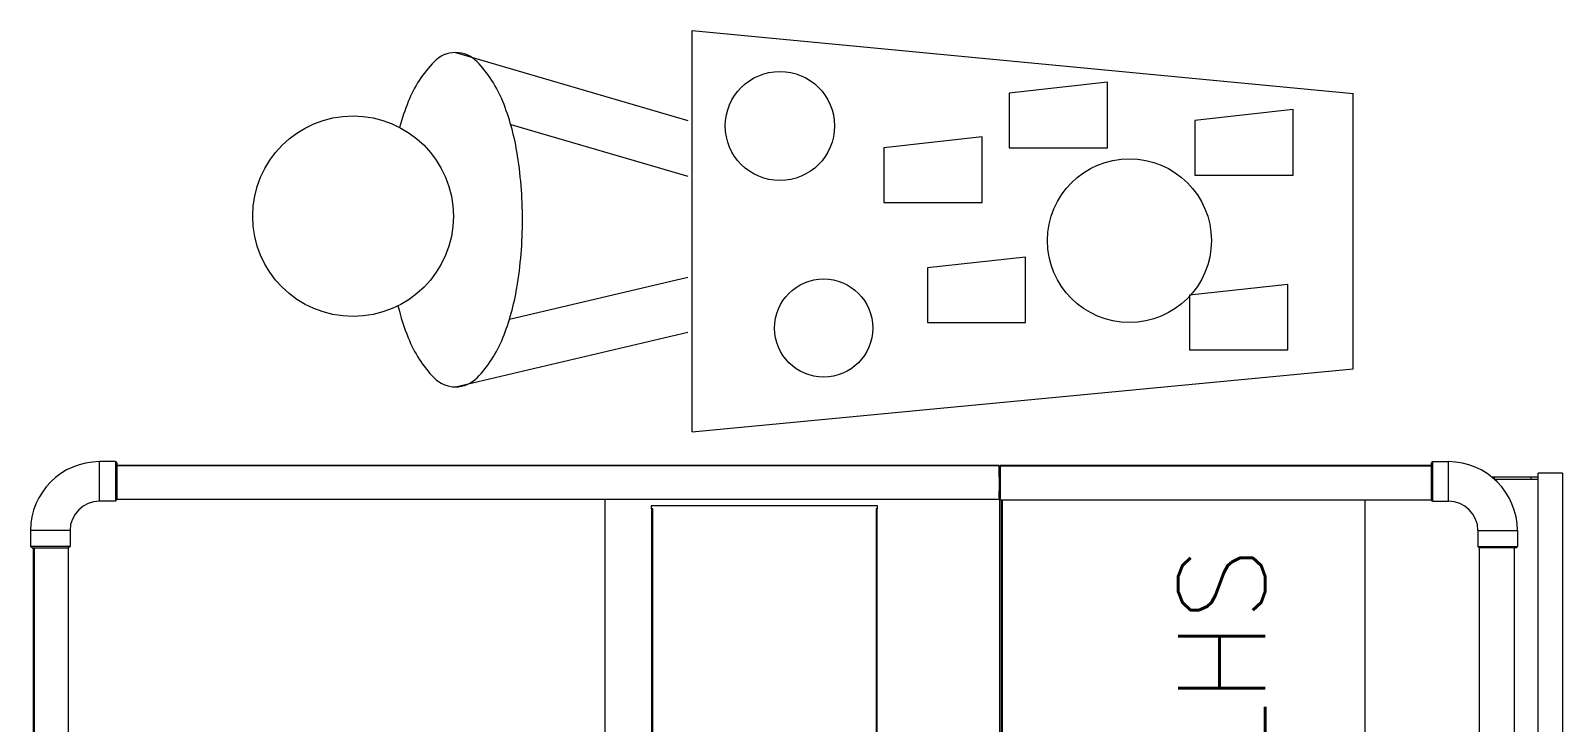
# Model space of a CAD drawing. Header units: inches. Extents: x 6 to 183294, y -48183 to 78918.
# Drawn here: x 153133 to 155147, y 44971 to 45881 of the extents above; entities that cross this region are included whole.
import ezdxf

# ---------------------------------------------------------------- set-up
doc = ezdxf.new("R2010")
doc.units = ezdxf.units.IN
doc.header["$MEASUREMENT"] = 0
for name, color, linetype, lineweight in [('Aristas tangentes visibles(Kider)', 8, 'Continuous', 0), ('Aristas visibles(Kider)', 8, 'Continuous', 0), ('CASH COUNTERS', 8, 'Continuous', 0), ('RACK', 8, 'Continuous', 0)]:
    doc.layers.add(name, color=color, linetype=linetype, lineweight=lineweight)
doc.styles.get("Standard").update_dxf_attribs({"font": 'txt.shx'})

# ---------------------------------------------------------------- blocks, each defined once
blk = doc.blocks.new('A$C110C25FA')
at = {"color": 92, "linetype": 'Continuous', "lineweight": 18, "true_color": 0x00db00}
for p, q in [((-600.3, 246.7), (-600.3, 294.6)), ((-600.3, 246.7), (-600.3, 294.6)), ((-597.3, 246.7), (-597.3, 295)), ((-597.3, 246.7), (-597.3, 295)), ((-600.3, 246.7), (-597.3, 246.7)), ((-600.3, 237.4), (-600.3, 246.7)), ((-600.3, 246.7), (-597.3, 246.7)), ((-600.3, 237.4), (-600.3, 246.7)), ((-597.3, 237.4), (-597.3, 246.7)), ((-597.3, 237.4), (-597.3, 246.7)), ((-1601.9, 237.4), (-591.9, 237.4)), ((-1601.9, 237.4), (-591.9, 237.4)), ((-591.9, 205.6), (-591.9, 237.4)), ((-591.9, 205.6), (-591.9, 237.4)), ((-591.9, 205.6), (-1601.9, 205.6)), ((-591.9, 205.6), (-1601.9, 205.6))]:
    blk.add_line(p, q, dxfattribs=at)
at = {"color": 1, "linetype": 'Continuous', "lineweight": 18}
for p, q in [((-599.9, 295), (-597.3, 295)), ((-599.9, 295), (-597.3, 295)), ((-597.3, 295), (-597.3, 298.4)), ((-597.3, 295), (-597.3, 298.4))]:
    blk.add_line(p, q, dxfattribs=at)
at = {"layer": 'Aristas tangentes visibles(Kider)', "color": 1}
for p, q in [((-667.6, 2218.8), (-667.6, 2219.7)), ((-667.6, 2218.1), (-667.6, 2218.8)), ((-667.6, 2218.1), (-667.6, 2218.1)), ((-667.6, 2213.1), (-667.6, 2218.1)), ((-667.6, 2207.9), (-667.6, 2213.1)), ((-667.6, 2173.1), (-667.6, 2207.9)), ((-667.6, 2167.9), (-667.6, 2173.1)), ((-628.7, 2129.1), (-623.6, 2129.1)), ((-623.6, 2129.1), (-588.7, 2129.1)), ((-588.7, 2129.1), (-583.5, 2129.1)), ((-583.5, 2129.1), (-578.5, 2129.1)), ((-578.5, 2129.1), (-577.8, 2129.1)), ((-578.5, 2129.1), (-578.5, 2129.1)), ((-577.8, 2129.1), (-576.9, 2129.1)), ((-628.7, 355.4), (-623.6, 355.4)), ((-623.6, 355.4), (-588.7, 355.4)), ((-588.7, 355.4), (-583.5, 355.4)), ((-583.5, 355.4), (-578.5, 355.4)), ((-578.5, 355.4), (-577.8, 355.4)), ((-578.5, 355.4), (-578.5, 355.4)), ((-577.8, 355.4), (-576.9, 355.4)), ((-667.6, 316.6), (-667.6, 311.4)), ((-667.6, 311.4), (-667.6, 276.6)), ((-667.6, 276.6), (-667.6, 271.4)), ((-667.6, 271.4), (-667.6, 266.3)), ((-667.6, 266.3), (-667.6, 265.7)), ((-667.6, 266.3), (-667.6, 266.3)), ((-667.6, 265.7), (-667.6, 264.7))]:
    blk.add_line(p, q, dxfattribs=at)
at = {"layer": 'Aristas tangentes visibles(Kider)', "color": 92, "true_color": 0x00db00}
for p, q in [((-1023, 2214.7), (-690.2, 2214.7)), ((-1023, 2169.9), (-690.2, 2169.9)), ((-626.7, 946.1), (-626.7, 2106.4)), ((-581.9, 946.1), (-581.9, 2106.4)), ((-626.8, 1464.7), (-1082.7, 1464.7)), ((-639.1, 1403.5), (-969.9, 1403.5)), ((-969.9, 1106.4), (-639.1, 1106.4)), ((-1566.1, 941.6), (-627.7, 941.6)), ((-626.8, 945.6), (-1109, 945.6)), ((-627.6, 377.3), (-627.6, 944.7)), ((-582.8, 378.1), (-582.8, 946.1)), ((-1503.6, 314.6), (-690.2, 314.6))]:
    blk.add_line(p, q, dxfattribs=at)
at = {"layer": 'Aristas visibles(Kider)', "color": 92, "true_color": 0x00db00}
for p, q in [((-1023, 2215.8), (-690.2, 2215.8)), ((-1023, 2169.8), (-690.2, 2169.8)), ((-626.8, 946.1), (-626.8, 2106.4)), ((-582.6, 946.1), (-582.6, 2106.4)), ((-969.9, 1401.7), (-639.1, 1401.7)), ((-639.1, 1403.7), (-639.1, 1403.5)), ((-635.1, 1403.7), (-639.1, 1403.7)), ((-639.1, 1401.7), (-639.1, 1403.5)), ((-635.1, 1106.2), (-635.1, 1403.7)), ((-639.1, 1108.1), (-969.9, 1108.1)), ((-639.1, 1106.4), (-639.1, 1108.1)), ((-639.1, 1106.4), (-639.1, 1106.2)), ((-639.1, 1106.2), (-635.1, 1106.2)), ((-627.7, 943.7), (-1566.7, 943.7)), ((-627.6, 944.7), (-627.7, 944.7)), ((-627.7, 377.2), (-627.7, 944.7)), ((-627.6, 944.7), (-626.3, 944.7)), ((-626.8, 946.1), (-626.7, 946.1)), ((-625.4, 946.1), (-626.7, 946.1)), ((-626.3, 944.7), (-626.1, 944.7)), ((-626.1, 944.7), (-625.2, 944.7)), ((-625.2, 946.1), (-625.4, 946.1)), ((-624.3, 946.1), (-625.2, 946.1)), ((-620.8, 944.7), (-625.2, 944.7)), ((-624.3, 946.1), (-619.9, 946.1)), ((-616.2, 944.7), (-620.8, 944.7)), ((-620.4, 944.7), (-620.4, 946.1)), ((-620.4, 946.1), (-620.4, 945)), ((-620.4, 945), (-620.4, 945)), ((-620.4, 945), (-620.4, 944.7)), ((-619.9, 946.1), (-615.3, 946.1)), ((-610.8, 944.7), (-616.2, 944.7)), ((-609.9, 946.1), (-615.3, 946.1)), ((-609.9, 944.7), (-610.8, 944.7)), ((-609, 946.1), (-609.9, 946.1)), ((-604.5, 944.7), (-609.9, 944.7)), ((-603.5, 946.1), (-609, 946.1)), ((-603.5, 944.7), (-604.5, 944.7)), ((-602.6, 946.1), (-603.5, 946.1)), ((-598.1, 944.7), (-603.5, 944.7)), ((-597.2, 946.1), (-602.6, 946.1)), ((-592.1, 944.7), (-598.1, 944.7)), ((-597.2, 946.1), (-591.2, 946.1)), ((-588.3, 944.7), (-592.1, 944.7)), ((-591.2, 946.1), (-587.4, 946.1)), ((-583.5, 944.7), (-588.3, 944.7)), ((-587.4, 946.1), (-582.6, 946.1)), ((-583.5, 944.7), (-583.5, 944.7)), ((-582.8, 944.7), (-583.5, 944.7)), ((-581.8, 944.7), (-582.8, 944.7)), ((-582.6, 946.1), (-582.6, 946.1)), ((-582.6, 946.1), (-581.9, 946.1)), ((-581.8, 378.1), (-581.8, 944.7)), ((-1566.1, 464.7), (-627.6, 464.7)), ((-1503.6, 314.7), (-690.2, 314.7)), ((-1503.6, 268.7), (-690.2, 268.7))]:
    blk.add_line(p, q, dxfattribs=at)
at = {"layer": 'Aristas visibles(Kider)', "color": 1}
for p, q in [((-690.2, 2217.9), (-688.4, 2219.7)), ((-690.2, 2217.9), (-690.2, 2169.7)), ((-688.4, 2218.8), (-688.4, 2219.7)), ((-667.6, 2219.7), (-688.4, 2219.7)), ((-688.4, 2218.1), (-688.4, 2218.8)), ((-688.4, 2213.1), (-688.4, 2218.1)), ((-688.4, 2218.1), (-688.4, 2218.1)), ((-688.4, 2207.9), (-688.4, 2213.1)), ((-688.4, 2173.1), (-688.4, 2207.9)), ((-688.4, 2167.9), (-690.2, 2169.7)), ((-688.4, 2167.9), (-688.4, 2173.1)), ((-667.6, 2167.9), (-688.4, 2167.9)), ((-628.7, 2108.2), (-628.7, 2129.1)), ((-576.9, 2108.2), (-576.9, 2129.1)), ((-623.6, 2108.2), (-628.7, 2108.2)), ((-628.7, 2108.2), (-626.9, 2106.4)), ((-578.7, 2106.4), (-626.9, 2106.4)), ((-588.7, 2108.2), (-623.6, 2108.2)), ((-583.5, 2108.2), (-588.7, 2108.2)), ((-578.5, 2108.2), (-583.5, 2108.2)), ((-576.9, 2108.2), (-578.7, 2106.4)), ((-577.8, 2108.2), (-578.5, 2108.2)), ((-578.5, 2108.2), (-578.5, 2108.2)), ((-576.9, 2108.2), (-577.8, 2108.2)), ((-628.7, 376.2), (-626.9, 378.1)), ((-623.6, 376.2), (-628.7, 376.2)), ((-628.7, 376.2), (-628.7, 355.4)), ((-578.7, 378.1), (-626.9, 378.1)), ((-588.7, 376.2), (-623.6, 376.2)), ((-583.5, 376.2), (-588.7, 376.2)), ((-578.5, 376.2), (-583.5, 376.2)), ((-576.9, 376.2), (-578.7, 378.1)), ((-577.8, 376.2), (-578.5, 376.2)), ((-578.5, 376.2), (-578.5, 376.2)), ((-576.9, 376.2), (-577.8, 376.2)), ((-576.9, 376.2), (-576.9, 355.4)), ((-688.4, 316.6), (-690.2, 314.8)), ((-690.2, 266.6), (-690.2, 314.8)), ((-688.4, 316.6), (-688.4, 311.4)), ((-667.6, 316.6), (-688.4, 316.6)), ((-688.4, 311.4), (-688.4, 276.6)), ((-690.2, 266.6), (-688.4, 264.7)), ((-688.4, 276.6), (-688.4, 271.4)), ((-688.4, 271.4), (-688.4, 266.3)), ((-688.4, 266.3), (-688.4, 266.3)), ((-688.4, 266.3), (-688.4, 265.7)), ((-688.4, 265.7), (-688.4, 264.7)), ((-667.6, 264.7), (-688.4, 264.7))]:
    blk.add_line(p, q, dxfattribs=at)
for centre, radius, start, end in [((-667.6, 2129.1), 90.7, 0, 90), ((-667.6, 2129.1), 38.8, 0, 90), ((-667.6, 355.4), 38.8, 270, 0), ((-667.6, 355.4), 90.7, 270, 0)]:
    blk.add_arc(centre, radius, start, end, dxfattribs=at)
at = {"color": 1, "insert": (-1502.1, 710.7), "char_height": 114.3, "width": 37289.283, "attachment_point": 1}
blk.add_mtext('XK19-LHS', dxfattribs=at)
blk = doc.blocks.new('CLCAROU0')
at = {"layer": 'RACK', "color": 6}
for p, q in [((0, 25.5), (-84, 17.5)), ((0, 25.5), (0, -25.5)), ((30.04, 19.79), (0.52, 12.84)), ((-84, 17.5), (-84, -17.5)), ((-63.2, 15.09), (-75.68, 15.09)), ((-75.68, 15.09), (-75.68, 6.76)), ((-63.2, 8.14), (-63.2, 15.09)), ((-29.9, 11.62), (-42.38, 11.62)), ((-42.38, 11.62), (-42.38, 3.28)), ((-29.9, 4.67), (-29.9, 11.62)), ((23.2, 11.19), (0.52, 5.86)), ((-75.68, 6.76), (-63.2, 8.14)), ((-42.38, 3.28), (-29.9, 4.67)), ((-24.35, -3.66), (-36.84, -3.66)), ((-36.84, -3.66), (-36.84, -11.99)), ((-24.35, -10.6), (-24.35, -3.66)), ((-63.89, -7.13), (-76.38, -7.13)), ((-76.38, -7.13), (-76.38, -15.46)), ((-63.89, -14.07), (-63.89, -7.13)), ((23.03, -13.57), (0.52, -6.98)), ((-40.3, -10.6), (-52.79, -10.6)), ((-52.79, -10.6), (-52.79, -18.93)), ((-40.3, -17.54), (-40.3, -10.6)), ((-36.84, -11.99), (-24.35, -10.6)), ((-76.38, -15.46), (-63.89, -14.07)), ((30.04, -22.71), (0.52, -14.06)), ((0, -25.5), (-84, -17.5)), ((-52.79, -18.93), (-40.3, -17.54))]:
    blk.add_line(p, q, dxfattribs=at)
blk.add_lwpolyline([(37.36, 9.49, 0.035011), (36.05, 13.56, 0.097163), (32.78, 18.63, 0.203453), (30.04, 19.79, 0.203453)], format="xyb", dxfattribs=at)
for centre, radius in [((-16.72, 12.31), 6.24), ((-55.57, 1.2), 10.41), ((43.07, -1.91), 12.75), ((-11.17, -13.38), 6.94)]:
    blk.add_circle(centre, radius, dxfattribs=at)
for centre, radius, start, end in [((30.04, 15.99), 3.8, 90, 136.0001), ((38.58, 7.75), 15.66, 136.0001, 158.1986), ((52.44, 2.2), 30.59, 158.1986, 170.5924), ((74.55, -1.46), 53.01, 170.5924, 180), ((74.55, -1.46), 53.01, 180, 189.4076), ((52.44, -5.13), 30.59, 189.4076, 201.8014), ((7.65, -5.13), 30.59, 338.1986, 344.683), ((38.58, -10.67), 15.66, 201.8014, 223.9999), ((21.51, -10.67), 15.66, 316.0001, 338.1986), ((30.04, -18.91), 3.8, 223.9999, 270), ((30.04, -18.91), 3.8, 270, 316.0001)]:
    blk.add_arc(centre, radius, start, end, dxfattribs=at)
blk = doc.blocks.new('gr cat')
at = {"layer": 'CASH COUNTERS', "lineweight": 0, "xscale": 0.01034955749352055, "yscale": 0.01034955749352055, "zscale": 0.01034955749352055, "rotation": 180.002565946525}
blk.add_blockref('CLCAROU0', (5.8131, -11.1821, 171.8769), dxfattribs=at)
at = {"layer": 'CASH COUNTERS', "color": 150, "xscale": 0.001000000000000001, "yscale": 0.001000000000000001, "zscale": 0.001000000000000001, "rotation": 90}
blk.add_blockref('A$C110C25FA', (7.1631, -10.9084, 395.196), dxfattribs=at)

msp = doc.modelspace()

# ---------------------------------------------------------------- block references
at = {"color": 2, "xscale": 1000, "yscale": 1000, "zscale": 1000}
msp.add_blockref('gr cat', (148189.581, 56799.358, -295932.873), dxfattribs=at)

doc.saveas('drawing.dxf')
